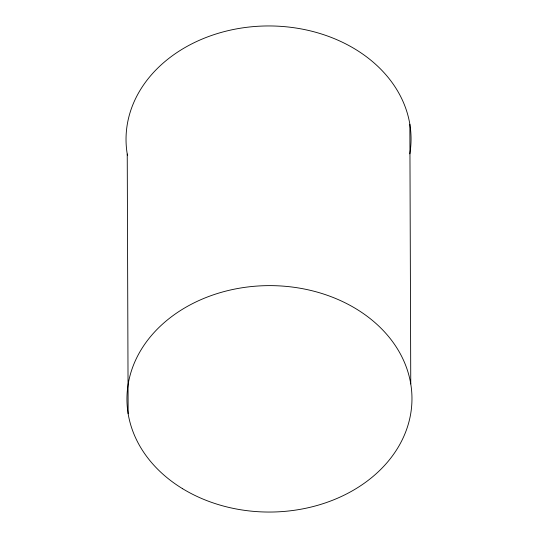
<?xml version="1.0" encoding="UTF-8"?>
<svg xmlns="http://www.w3.org/2000/svg" width="538" height="538" viewBox="0 0 538 538"><rect width="100%" height="100%" fill="white"/><g stroke="black" fill="none" stroke-linecap="round" stroke-linejoin="round"><path stroke-width="0.81" d="M409.855 124.285L410.763 383.957M127.237 154.043L128.145 413.715M127.519 155.657A142.516 113.215 -0.2 0 1 267.621 25.952A142.516 113.215 -0.2 0 1 409.828 153.834M182.617 488.719A142.516 113.215 -0.2 0 0 410.736 413.514A142.516 113.215 -0.2 0 0 215.012 294.279A142.516 113.215 -0.2 0 0 182.617 488.719"/></g></svg>
